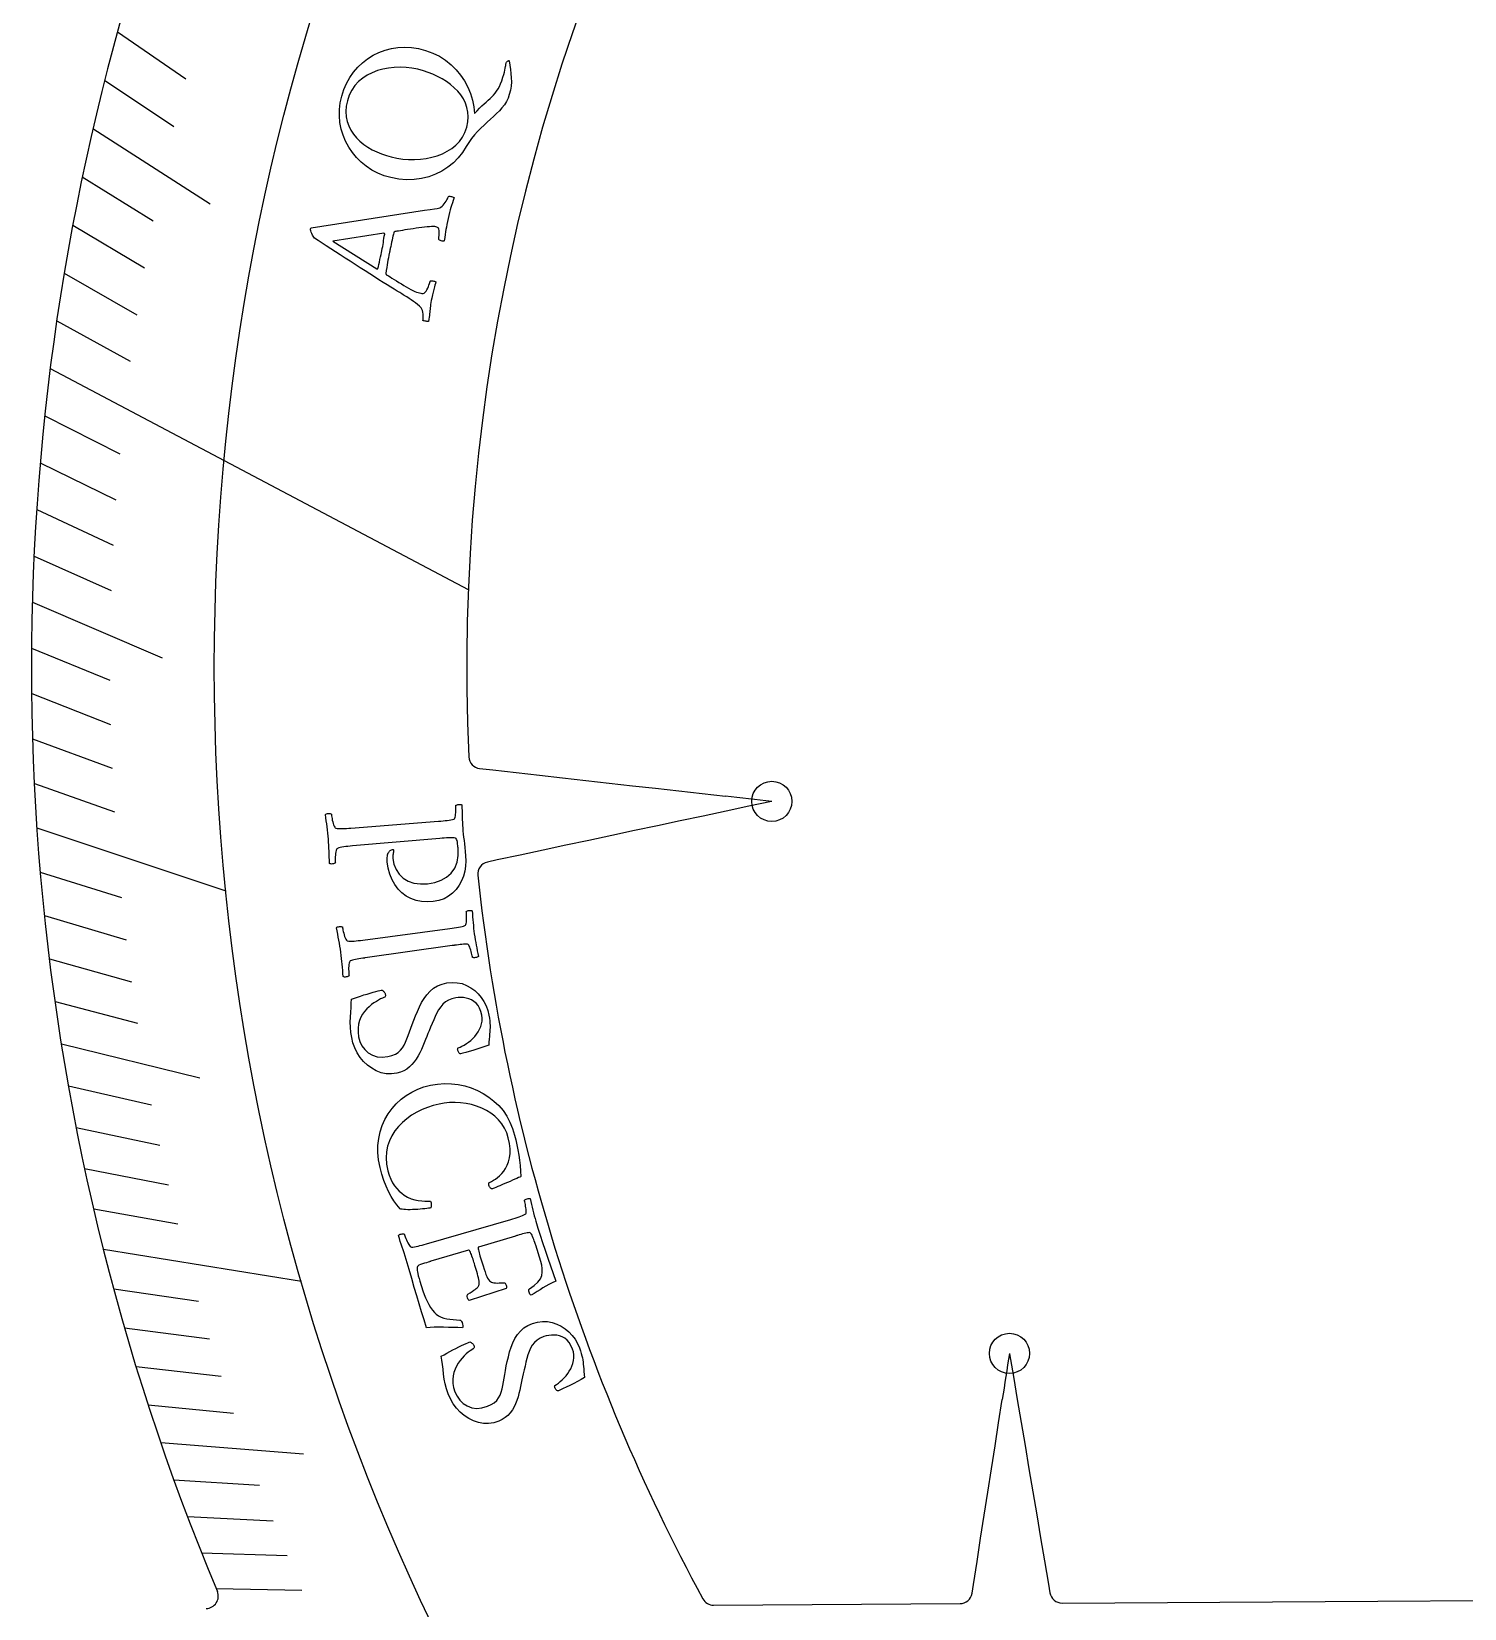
# Model space of a CAD drawing. Header units: millimetres. Extents: x -49 to 68, y -60 to 68.
# Drawn here: x -48.85 to -19.58, y 0.32 to 32.53 of the extents above; entities that cross this region are included whole.
import ezdxf

# ---------------------------------------------------------------- set-up
doc = ezdxf.new("R2010")
doc.units = ezdxf.units.MM
for name, color, linetype in [('CUT_INNER', 6, 'Continuous'), ('CUT_OUTER', 1, 'Continuous'), ('ENGRAVE', 7, 'Continuous'), ('ENGRAVE_FINE', 8, 'Continuous'), ('TEXT', 5, 'Continuous')]:
    doc.layers.add(name, color=color, linetype=linetype)

msp = doc.modelspace()

# ---------------------------------------------------------------- linework, layer by layer
at = {"layer": 'CUT_INNER'}
for points in [[(-39.6982, 17.4751), (-39.4279, 17.4446), (-38.953, 17.3912), (-38.4781, 17.3378), (-38.0031, 17.2844), (-37.5282, 17.231), (-37.0533, 17.1776), (-36.5784, 17.1241), (-36.1035, 17.0707), (-35.6286, 17.0173), (-35.1536, 16.9639), (-34.6787, 16.9105)], [(-33.7303, 16.8036), (-33.7348, 16.8024), (-34.1963, 16.7039), (-34.6637, 16.6042), (-35.1311, 16.5045), (-35.5985, 16.4048), (-36.0659, 16.3051), (-36.5333, 16.2054), (-37.0006, 16.1057), (-37.468, 16.006), (-37.9354, 15.9063), (-38.4028, 15.8066), (-38.8702, 15.7068), (-39.3376, 15.6071), (-39.5388, 15.5642)], [(-28.8735, 5.5256), (-28.8725, 5.5211), (-28.7939, 5.0558), (-28.7142, 4.5846), (-28.6346, 4.1134), (-28.5549, 3.6422), (-28.4752, 3.1709), (-28.3956, 2.6997), (-28.3159, 2.2285), (-28.2363, 1.7572), (-28.1566, 1.286), (-28.077, 0.8148), (-28.0467, 0.6358)], [(-29.638, 0.6257), (-29.6101, 0.805), (-29.5364, 1.2772), (-29.4627, 1.7494), (-29.3891, 2.2216), (-29.3154, 2.6938), (-29.2418, 3.1661), (-29.1681, 3.6383), (-29.0945, 4.1105), (-29.0208, 4.5827)], [(-34.9174, 0.3822), (-29.8835, 0.4142)], [(-27.7986, 0.4275), (-12.7548, 0.5231)]]:
    msp.add_lwpolyline(points, dxfattribs=at)
for centre, radius, start, end in [((-0.0005, 19.5462), 39.9616, 120.23522, 182.63077), ((-39.6702, 17.7235), 0.25, 182.63672, 263.58261), ((-146.1402, -976.2141), 999.3598, 83.5415942, 83.5963137), ((-39.4866, 15.3197), 0.25, 102.04239, 186.15234), ((-0.006, 19.5436), 39.9559, 186.10687, 208.44229), ((958.4364, -149.1975), 999.3598, 171.0935114, 171.1482309), ((-34.919, 0.6322), 0.25, 208.30078, 270.36442), ((-29.885, 0.6642), 0.25, 270.36442, 351.13453), ((-27.8002, 0.6774), 0.25, 189.5943, 270.36442)]:
    msp.add_arc(centre, radius, start, end, dxfattribs=at)
at = {"layer": 'CUT_OUTER'}
for centre, radius, start, end in [((0, 19.5459), 48.8541, 346.06601, 202.73839), ((-45.2878, 0.5662), 0.25, 270.36442, 22.67578)]:
    msp.add_arc(centre, radius, start, end, dxfattribs=at)
at = {"layer": 'ENGRAVE'}
for points in [[(-48.4717, 25.6478), (-39.9309, 21.1286)], [(-48.7436, 16.2595), (-44.8873, 14.9731)], [(-47.3858, 7.6575), (-43.3415, 7.004)]]:
    msp.add_lwpolyline(points, dxfattribs=at)
for centre, radius in [((0, 19.5457), 45.1196), ((-33.7289, 16.8037), 0.4104), ((-28.8735, 5.5271), 0.4104)]:
    msp.add_circle(centre, radius, dxfattribs=at)
at = {"layer": 'ENGRAVE_FINE'}
for points in [[(-47.0981, 32.5267), (-45.7005, 31.5615)], [(-47.3602, 31.5353), (-45.9443, 30.5925)], [(-47.5997, 30.546), (-45.2065, 29.0102)], [(-47.817, 29.5592), (-46.366, 28.6622)], [(-48.0125, 28.5755), (-46.5445, 27.7018)], [(-48.1865, 27.5954), (-46.702, 26.7453)], [(-48.3395, 26.6194), (-46.8389, 25.7931)], [(-48.5836, 24.6811), (-47.0524, 23.9032)], [(-48.6756, 23.7197), (-47.1297, 22.9663)], [(-48.7482, 22.7639), (-47.1881, 22.0354)], [(-48.8016, 21.8141), (-47.2278, 21.1107)], [(-48.8363, 20.8707), (-46.1863, 19.7382)], [(-48.8527, 19.934), (-47.253, 19.2812)], [(-48.8513, 19.0042), (-47.2393, 18.3771)], [(-48.8323, 18.0817), (-47.2086, 17.4805)], [(-48.7963, 17.1667), (-47.1613, 16.5915)], [(-48.6746, 15.3602), (-47.0186, 14.8376)], [(-48.5898, 14.4692), (-46.924, 13.9731)], [(-48.4895, 13.5865), (-46.8144, 13.1172)], [(-48.374, 12.7125), (-46.6902, 12.27)], [(-48.2439, 11.8472), (-45.4178, 11.1532)], [(-48.0994, 10.9909), (-46.3997, 10.6025)], [(-47.941, 10.1436), (-46.2341, 9.7825)], [(-47.769, 9.3056), (-46.0554, 8.9718)], [(-47.5838, 8.4768), (-45.8641, 8.1705)], [(-47.1752, 6.8478), (-45.4448, 6.5966)], [(-46.9525, 6.0476), (-45.2176, 5.8242)], [(-46.718, 5.2572), (-44.9791, 5.0615)], [(-46.4721, 4.4765), (-44.7297, 4.3086)], [(-46.215, 3.7056), (-43.2994, 3.4718)], [(-45.9472, 2.9446), (-44.1994, 2.8326)], [(-45.6688, 2.1935), (-43.9191, 2.1095)], [(-45.3803, 1.4524), (-43.6292, 1.3963)], [(-45.0819, 0.7212), (-43.33, 0.6932)]]:
    msp.add_lwpolyline(points, dxfattribs=at)
at = {"layer": 'TEXT'}
for points in [[(-42.5173, 31.2107), (-42.4739, 31.3443), (-42.4191, 31.4705), (-42.353, 31.589), (-42.2755, 31.6998), (-42.1882, 31.8015), (-42.0925, 31.8927), (-41.9883, 31.9734), (-41.8758, 32.0436), (-41.7566, 32.1023), (-41.6322, 32.1485), (-41.5026, 32.1824), (-41.3679, 32.2039), (-41.2296, 32.2116), (-41.0891, 32.204), (-40.9464, 32.1814), (-40.8014, 32.1437), (-40.6565, 32.0906), (-40.5216, 32.0242), (-40.3968, 31.9446), (-40.282, 31.8519), (-40.1782, 31.7488), (-40.0864, 31.6382), (-40.0066, 31.52), (-39.9387, 31.3941), (-39.8837, 31.2632), (-39.8428, 31.1296), (-39.816, 30.9933), (-39.8032, 30.8542), (-39.7506, 30.911), (-39.7004, 30.9626), (-39.6527, 31.0089), (-39.6075, 31.05), (-39.5647, 31.088), (-39.5241, 31.1249), (-39.4856, 31.1608), (-39.4492, 31.1956), (-39.4149, 31.2314), (-39.3824, 31.2701), (-39.3517, 31.3117), (-39.3228, 31.3561), (-39.2954, 31.4056), (-39.2695, 31.462), (-39.2448, 31.5255), (-39.2214, 31.5961), (-39.2055, 31.65), (-39.1925, 31.6987), (-39.1824, 31.7421), (-39.1753, 31.7804), (-39.1702, 31.8128), (-39.1663, 31.839), (-39.1635, 31.8588), (-39.1618, 31.8723), (-39.1582, 31.882), (-39.1535, 31.8917), (-39.1478, 31.9012), (-39.1409, 31.9107), (-39.1336, 31.9192), (-39.1263, 31.9258), (-39.119, 31.9306), (-39.1117, 31.9335), (-39.109, 31.9345), (-39.1058, 31.9349), (-39.1024, 31.9346), (-39.0985, 31.9336), (-39.0826, 31.8436), (-39.0696, 31.7553), (-39.0593, 31.669), (-39.0519, 31.5844), (-39.0499, 31.5003), (-39.056, 31.4153), (-39.0701, 31.3294), (-39.0923, 31.2425), (-39.1186, 31.1687), (-39.1524, 31.099), (-39.1936, 31.0332), (-39.2422, 30.9714), (-39.2961, 30.9118), (-39.3533, 30.8528), (-39.4138, 30.7942), (-39.4775, 30.7362), (-39.543, 30.6774), (-39.6085, 30.6167), (-39.6742, 30.5539), (-39.7401, 30.4891), (-39.804, 30.4204), (-39.8639, 30.346), (-39.9197, 30.2657), (-39.9714, 30.1797), (-40.0476, 30.0589), (-40.1355, 29.9483), (-40.2354, 29.8479), (-40.3471, 29.7574), (-40.4689, 29.6789), (-40.5989, 29.6142), (-40.7371, 29.5634), (-40.8836, 29.5265), (-41.0361, 29.5051), (-41.1921, 29.501), (-41.3517, 29.5143), (-41.5148, 29.5451), (-41.6514, 29.5849), (-41.7804, 29.6366), (-41.9015, 29.7003), (-42.0148, 29.7761), (-42.1193, 29.8621), (-42.2138, 29.9563), (-42.2983, 30.0587), (-42.3728, 30.1694), (-42.4361, 30.2867), (-42.4871, 30.4092), (-42.5256, 30.5368), (-42.5518, 30.6694), (-42.5645, 30.8046), (-42.563, 30.94), (-42.5473, 31.0754), (-42.5173, 31.2107)], [(-42.4002, 31.1152), (-42.4243, 31.0018), (-42.4335, 30.8935), (-42.4278, 30.7903), (-42.4072, 30.6924), (-42.3741, 30.6001), (-42.331, 30.5134), (-42.278, 30.4326), (-42.215, 30.3575), (-42.1438, 30.2883), (-42.0662, 30.2248), (-41.9822, 30.1671), (-41.8919, 30.1152), (-41.7977, 30.0692), (-41.7019, 30.0293), (-41.6046, 29.9953), (-41.5058, 29.9674), (-41.3892, 29.9423), (-41.2708, 29.9252), (-41.1507, 29.9161), (-41.0288, 29.9148), (-40.9077, 29.9217), (-40.7899, 29.9369), (-40.6752, 29.9606), (-40.5637, 29.9926), (-40.4576, 30.0333), (-40.3591, 30.0828), (-40.2682, 30.1413), (-40.1847, 30.2087), (-40.1111, 30.2856), (-40.0497, 30.3728), (-40.0004, 30.4704), (-39.9631, 30.5783), (-39.9401, 30.6853), (-39.9314, 30.7877), (-39.937, 30.8858), (-39.957, 30.9795), (-39.9892, 31.0688), (-40.0315, 31.1538), (-40.084, 31.2343), (-40.1467, 31.3106), (-40.2176, 31.3819), (-40.2946, 31.448), (-40.3778, 31.5087), (-40.4672, 31.564), (-40.5604, 31.6138), (-40.655, 31.6578), (-40.7512, 31.6959), (-40.8488, 31.7282), (-40.9641, 31.7583), (-41.0813, 31.7803), (-41.2003, 31.7942), (-41.3213, 31.7998), (-41.4418, 31.7966), (-41.5596, 31.784), (-41.6747, 31.762), (-41.787, 31.7304), (-41.8943, 31.6891), (-41.9942, 31.6381), (-42.0867, 31.5773), (-42.1717, 31.5067), (-42.2469, 31.4256), (-42.3102, 31.3333), (-42.3613, 31.2298), (-42.4002, 31.1152)], [(-41.2381, 27.139), (-41.244, 27.1426), (-41.2616, 27.1534), (-41.2909, 27.1714), (-41.3318, 27.1966), (-41.3829, 27.228), (-41.4423, 27.2644), (-41.51, 27.306), (-41.5861, 27.3527), (-41.6685, 27.4037), (-41.7553, 27.4581), (-41.8466, 27.5159), (-41.9421, 27.5772), (-42.0406, 27.6406), (-42.1404, 27.7047), (-42.2417, 27.7697), (-42.3444, 27.8354), (-42.4466, 27.901), (-42.5466, 27.9656), (-42.6443, 28.0291), (-42.7399, 28.0916), (-42.8314, 28.1519), (-42.9171, 28.2086), (-42.9972, 28.2619), (-43.0715, 28.3116), (-43.0862, 28.3262), (-43.1008, 28.3461), (-43.1154, 28.3712), (-43.13, 28.4017), (-43.1424, 28.4326), (-43.1503, 28.459), (-43.1538, 28.4808), (-43.1529, 28.4981), (-43.152, 28.5019), (-43.1509, 28.505), (-43.1498, 28.5071), (-43.1486, 28.5084), (-43.1472, 28.5096), (-43.1453, 28.5116), (-43.143, 28.5143), (-43.1402, 28.5178), (-40.823, 28.8819), (-40.7087, 28.8975), (-40.6232, 28.9095), (-40.5665, 28.9179), (-40.5385, 28.9229), (-40.5139, 28.9303), (-40.4898, 28.9429), (-40.466, 28.9605), (-40.4427, 28.9833), (-40.4207, 29.0089), (-40.401, 29.035), (-40.3836, 29.0616), (-40.3685, 29.0888), (-40.356, 29.1138), (-40.3465, 29.1339), (-40.34, 29.1492), (-40.3366, 29.1596), (-40.3234, 29.1636), (-40.308, 29.1644), (-40.2904, 29.1621), (-40.2706, 29.1566), (-40.2518, 29.15), (-40.2374, 29.1444), (-40.2273, 29.1399), (-40.2215, 29.1364), (-40.2389, 29.0809), (-40.2553, 29.0282), (-40.2706, 28.9785), (-40.2849, 28.9317), (-40.2988, 28.884), (-40.3129, 28.8316), (-40.3272, 28.7745), (-40.3417, 28.7127), (-40.3561, 28.6474), (-40.3683, 28.5876), (-40.3784, 28.5333), (-40.3864, 28.4847), (-40.3938, 28.4359), (-40.4022, 28.3813), (-40.4114, 28.3209), (-40.4216, 28.2547), (-40.4328, 28.2499), (-40.4466, 28.248), (-40.463, 28.249), (-40.482, 28.2529), (-40.5005, 28.2589), (-40.5156, 28.266), (-40.5272, 28.2741), (-40.5354, 28.2834), (-40.5319, 28.3042), (-40.529, 28.3305), (-40.5268, 28.3622), (-40.5253, 28.3993), (-40.5253, 28.4363), (-40.528, 28.4675), (-40.5332, 28.4929), (-40.5411, 28.5126), (-40.5492, 28.5218), (-40.5609, 28.5297), (-40.5761, 28.5362), (-40.5948, 28.5414), (-40.6167, 28.5445), (-40.6458, 28.5458), (-40.682, 28.5452), (-40.7253, 28.5427), (-40.7738, 28.5387), (-40.8255, 28.5335), (-40.8804, 28.527), (-40.9385, 28.5194), (-40.9978, 28.5111), (-41.0563, 28.5025), (-41.1141, 28.4937), (-41.1711, 28.4847), (-41.2252, 28.4759), (-41.2744, 28.4679), (-41.3185, 28.4607), (-41.3577, 28.4542), (-41.3898, 28.4489), (-41.4127, 28.445), (-41.4264, 28.4427), (-41.431, 28.442), (-41.4316, 28.4416), (-41.4335, 28.4404), (-41.4366, 28.4383), (-41.441, 28.4355), (-41.4454, 28.4321), (-41.4489, 28.4286), (-41.4513, 28.4248), (-41.4527, 28.4208), (-41.4615, 28.3884), (-41.4705, 28.3524), (-41.4797, 28.3126), (-41.4891, 28.2691), (-41.4985, 28.2245), (-41.5075, 28.1815), (-41.5161, 28.14), (-41.5244, 28.1), (-41.5265, 28.0897), (-41.5286, 28.0793), (-41.5307, 28.069), (-41.5328, 28.0587), (-41.5349, 28.0486), (-41.5368, 28.0391), (-41.5387, 28.0301), (-41.5404, 28.0215), (-41.5524, 27.9619), (-41.5631, 27.9068), (-41.5726, 27.8564), (-41.5808, 27.8105), (-41.5886, 27.7637), (-41.5968, 27.7105), (-41.6054, 27.651), (-41.6143, 27.5852), (-41.6144, 27.5828), (-41.6137, 27.5797), (-41.6125, 27.576), (-41.6105, 27.5716), (-41.6085, 27.5674), (-41.6071, 27.5645), (-41.6062, 27.5627), (-41.6059, 27.5621), (-41.6012, 27.5592), (-41.5869, 27.5504), (-41.563, 27.5358), (-41.5296, 27.5153), (-41.4897, 27.4908), (-41.4462, 27.4641), (-41.3991, 27.4351), (-41.3484, 27.4039), (-41.2967, 27.3724), (-41.2465, 27.3426), (-41.1978, 27.3144), (-41.1508, 27.2879), (-41.1045, 27.2619), (-41.0617, 27.24), (-41.0224, 27.2222), (-40.9867, 27.2086), (-40.9543, 27.1979), (-40.9253, 27.1892), (-40.8997, 27.1824), (-40.8774, 27.1776), (-40.8552, 27.1775), (-40.8338, 27.1857), (-40.8133, 27.2022), (-40.7935, 27.227), (-40.7754, 27.2564), (-40.7594, 27.2867), (-40.7456, 27.3179), (-40.7339, 27.35), (-40.7245, 27.3796), (-40.7174, 27.403), (-40.7124, 27.4203), (-40.7097, 27.4314), (-40.7027, 27.434), (-40.6914, 27.4352), (-40.6758, 27.4351), (-40.656, 27.4336), (-40.6356, 27.4309), (-40.6183, 27.4273), (-40.6041, 27.4227), (-40.593, 27.4172), (-40.6022, 27.3806), (-40.6109, 27.3468), (-40.6189, 27.3158), (-40.6265, 27.2876), (-40.6337, 27.2607), (-40.6409, 27.2338), (-40.6481, 27.207), (-40.6553, 27.1801), (-40.6627, 27.151), (-40.6702, 27.1175), (-40.6781, 27.0796), (-40.6861, 27.0373), (-40.6937, 26.9946), (-40.7001, 26.9552), (-40.7053, 26.9194), (-40.7093, 26.8869), (-40.7127, 26.8562), (-40.7161, 26.8255), (-40.7194, 26.7947), (-40.7228, 26.764), (-40.7264, 26.7313), (-40.7308, 26.6945), (-40.7358, 26.6536), (-40.7415, 26.6087), (-40.7484, 26.6063), (-40.7596, 26.6056), (-40.7749, 26.6067), (-40.7945, 26.6096), (-40.8146, 26.6136), (-40.8318, 26.6181), (-40.8459, 26.6232), (-40.857, 26.6288), (-40.8545, 26.6504), (-40.8531, 26.6788), (-40.8529, 26.714), (-40.8539, 26.7559), (-40.8576, 26.7977), (-40.8653, 26.8328), (-40.8771, 26.861), (-40.8931, 26.8823), (-40.9282, 26.9189), (-40.9659, 26.9537), (-41.0064, 26.9867), (-41.0495, 27.0178), (-41.0947, 27.048), (-41.1412, 27.0783), (-41.189, 27.1086), (-41.2381, 27.139)], [(-42.6995, 28.2492), (-41.7963, 27.6807), (-41.7958, 27.6807), (-41.7941, 27.6808), (-41.7914, 27.681), (-41.7877, 27.6812), (-41.7838, 27.6816), (-41.781, 27.6826), (-41.7791, 27.6839), (-41.7782, 27.6858), (-41.7682, 27.7268), (-41.7577, 27.7717), (-41.7465, 27.8206), (-41.7348, 27.8734), (-41.7235, 27.9255), (-41.7134, 27.9721), (-41.7047, 28.0134), (-41.6972, 28.0492), (-41.688, 28.0958), (-41.6797, 28.1401), (-41.6723, 28.1822), (-41.6659, 28.222), (-41.6598, 28.2616), (-41.6532, 28.3031), (-41.6462, 28.3463), (-41.6388, 28.3914), (-41.6387, 28.3953), (-41.64, 28.3987), (-41.6427, 28.4015), (-41.6469, 28.4039), (-41.6512, 28.4058), (-41.6542, 28.4071), (-41.6561, 28.4079), (-41.6567, 28.4082)], [(-40.6462, 14.7554), (-40.7692, 14.7481), (-40.8861, 14.7557), (-40.9969, 14.7785), (-41.1016, 14.8166), (-41.1985, 14.8687), (-41.2859, 14.9336), (-41.3638, 15.0114), (-41.432, 15.1019), (-41.4892, 15.2038), (-41.5339, 15.3155), (-41.5659, 15.437), (-41.5853, 15.5681), (-41.5865, 15.5864), (-41.5869, 15.6075), (-41.5864, 15.6314), (-41.5851, 15.658), (-41.5828, 15.6847), (-41.5791, 15.7089), (-41.574, 15.7305), (-41.5677, 15.7495), (-41.5629, 15.7553), (-41.5565, 15.7634), (-41.5484, 15.7738), (-41.5386, 15.7864), (-41.5269, 15.7987), (-41.513, 15.808), (-41.497, 15.8142), (-41.4788, 15.8174), (-41.4677, 15.8171), (-41.4601, 15.8138), (-41.456, 15.8075), (-41.4555, 15.7982), (-41.4583, 15.7806), (-41.4614, 15.7625), (-41.4647, 15.7437), (-41.4682, 15.7245), (-41.471, 15.7045), (-41.4725, 15.6835), (-41.4725, 15.6616), (-41.471, 15.6388), (-41.4489, 15.52), (-41.4064, 15.4134), (-41.3435, 15.3192), (-41.2603, 15.2375), (-41.1591, 15.1737), (-41.0421, 15.1331), (-40.9095, 15.1157), (-40.7612, 15.1212), (-40.6139, 15.1477), (-40.4844, 15.1931), (-40.3725, 15.2572), (-40.2782, 15.34), (-40.2054, 15.4412), (-40.158, 15.5607), (-40.1358, 15.6987), (-40.1386, 15.8553), (-40.1408, 15.8761), (-40.1439, 15.9018), (-40.148, 15.9323), (-40.1531, 15.9676), (-40.1599, 16.0012), (-40.1691, 16.0266), (-40.1809, 16.0438), (-40.1951, 16.0528), (-40.2184, 16.0581), (-40.2482, 16.0611), (-40.2846, 16.0617), (-40.3275, 16.0599), (-40.3738, 16.0568), (-40.4203, 16.0535), (-40.4671, 16.0498), (-40.5141, 16.0459), (-42.2974, 15.8918), (-42.3437, 15.8877), (-42.3884, 15.8834), (-42.4315, 15.879), (-42.4729, 15.8745), (-42.5116, 15.8691), (-42.5464, 15.8621), (-42.5772, 15.8536), (-42.6041, 15.8434), (-42.6139, 15.8349), (-42.6226, 15.8199), (-42.6301, 15.7984), (-42.6366, 15.7704), (-42.6417, 15.7388), (-42.6455, 15.7065), (-42.6477, 15.6735), (-42.6486, 15.6399), (-42.6485, 15.6084), (-42.6481, 15.5823), (-42.6474, 15.5613), (-42.6463, 15.5456), (-42.656, 15.5388), (-42.6689, 15.5331), (-42.6852, 15.5284), (-42.7049, 15.5248), (-42.7247, 15.523), (-42.7415, 15.5241), (-42.7554, 15.5278), (-42.7663, 15.5344), (-42.7682, 15.5996), (-42.7701, 15.6634), (-42.7721, 15.7258), (-42.7741, 15.7868), (-42.7765, 15.8476), (-42.7798, 15.909), (-42.7838, 15.9712), (-42.7886, 16.0342), (-42.794, 16.0955), (-42.8001, 16.1569), (-42.807, 16.2187), (-42.8146, 16.2806), (-42.8227, 16.343), (-42.831, 16.4063), (-42.8396, 16.4704), (-42.8484, 16.5353), (-42.8387, 16.5435), (-42.8256, 16.5495), (-42.8092, 16.5533), (-42.7894, 16.5548), (-42.7694, 16.5544), (-42.7525, 16.5525), (-42.7388, 16.5489), (-42.7282, 16.5438), (-42.7267, 16.5281), (-42.724, 16.5073), (-42.7201, 16.4814), (-42.7151, 16.4504), (-42.7087, 16.4172), (-42.7011, 16.3846), (-42.6921, 16.3527), (-42.6818, 16.3214), (-42.6708, 16.2942), (-42.6599, 16.2743), (-42.6489, 16.2619), (-42.638, 16.2568), (-42.6098, 16.2512), (-42.578, 16.2478), (-42.5426, 16.2466), (-42.5035, 16.2476), (-42.4619, 16.2498), (-42.4187, 16.2525), (-42.3739, 16.2556), (-42.3275, 16.259), (-40.5387, 16.3979), (-40.4922, 16.4017), (-40.447, 16.4056), (-40.4033, 16.4096), (-40.3608, 16.4138), (-40.3212, 16.4188), (-40.2857, 16.4254), (-40.2543, 16.4333), (-40.2271, 16.4428), (-40.2155, 16.4492), (-40.206, 16.4625), (-40.1986, 16.4825), (-40.1934, 16.5094), (-40.1896, 16.5398), (-40.1866, 16.5707), (-40.1845, 16.6021), (-40.1832, 16.6339), (-40.1825, 16.6635), (-40.1822, 16.6881), (-40.1824, 16.7078), (-40.183, 16.7226), (-40.1732, 16.7288), (-40.1601, 16.734), (-40.1437, 16.7381), (-40.124, 16.7411), (-40.1041, 16.7424), (-40.0873, 16.7411), (-40.0735, 16.7373), (-40.0629, 16.731), (-40.0608, 16.6699), (-40.059, 16.6095), (-40.0574, 16.5499), (-40.0561, 16.491), (-40.0544, 16.4326), (-40.0519, 16.3745), (-40.0485, 16.3168), (-40.0442, 16.2594), (-40.0389, 16.199), (-40.0328, 16.1364), (-40.0259, 16.0715), (-40.0181, 16.0043), (-40.0099, 15.9336), (-40.0017, 15.8581), (-39.9934, 15.7776), (-39.985, 15.6923), (-39.9802, 15.5868), (-39.9864, 15.4824), (-40.0034, 15.3792), (-40.0315, 15.2769), (-40.0703, 15.1789), (-40.1197, 15.0883), (-40.1797, 15.005), (-40.2505, 14.9291), (-40.3324, 14.864), (-40.4255, 14.8133), (-40.5301, 14.7771), (-40.6462, 14.7554)], [(-39.8073, 14.0943), (-39.7988, 14.0358), (-39.7896, 13.9782), (-39.7796, 13.9215), (-39.7688, 13.8657), (-39.7576, 13.8097), (-39.7465, 13.7524), (-39.7353, 13.6938), (-39.7241, 13.6339), (-39.7332, 13.6254), (-39.7458, 13.6187), (-39.7619, 13.6139), (-39.7816, 13.6108), (-39.8015, 13.6095), (-39.8184, 13.61), (-39.8324, 13.6122), (-39.8433, 13.6161), (-39.8459, 13.6308), (-39.85, 13.6505), (-39.8557, 13.6751), (-39.8629, 13.7047), (-39.8712, 13.7363), (-39.8801, 13.7667), (-39.8896, 13.7959), (-39.8998, 13.8241), (-39.9106, 13.8485), (-39.9221, 13.8666), (-39.9344, 13.8784), (-39.9474, 13.8839), (-39.9711, 13.8861), (-39.9977, 13.8866), (-40.0275, 13.8854), (-40.0602, 13.8825), (-40.0952, 13.8784), (-40.1317, 13.8739), (-40.1699, 13.8689), (-40.2096, 13.8634), (-40.216, 13.8625), (-40.2224, 13.8616), (-40.2287, 13.8607), (-40.2351, 13.8598), (-40.2415, 13.8589), (-40.2479, 13.858), (-40.2543, 13.8571), (-40.2607, 13.8562), (-42.0372, 13.6052), (-42.0436, 13.6043), (-42.05, 13.6034), (-42.0564, 13.6025), (-42.0628, 13.6016), (-42.0692, 13.6007), (-42.0756, 13.5998), (-42.082, 13.5988), (-42.0883, 13.5979), (-42.1279, 13.5922), (-42.1655, 13.5865), (-42.2012, 13.5808), (-42.235, 13.575), (-42.2663, 13.5688), (-42.2945, 13.5617), (-42.3196, 13.5536), (-42.3415, 13.5445), (-42.3508, 13.5355), (-42.3587, 13.52), (-42.3651, 13.4982), (-42.37, 13.4699), (-42.3734, 13.4379), (-42.3753, 13.4051), (-42.3757, 13.3713), (-42.3746, 13.3367), (-42.3727, 13.3044), (-42.3708, 13.2776), (-42.3688, 13.2563), (-42.3669, 13.2406), (-42.3762, 13.2333), (-42.3888, 13.2268), (-42.4048, 13.2212), (-42.4242, 13.2165), (-42.4439, 13.2137), (-42.4608, 13.2139), (-42.4749, 13.2169), (-42.4861, 13.2228), (-42.4915, 13.2878), (-42.4969, 13.3515), (-42.5022, 13.4137), (-42.5076, 13.4745), (-42.5133, 13.535), (-42.5199, 13.5962), (-42.5273, 13.6581), (-42.5355, 13.7207), (-42.5442, 13.7817), (-42.5537, 13.8432), (-42.564, 13.9051), (-42.5751, 13.9675), (-42.5866, 14.0304), (-42.5985, 14.0938), (-42.6105, 14.1577), (-42.6228, 14.2222), (-42.6136, 14.2309), (-42.6009, 14.2376), (-42.5847, 14.2423), (-42.565, 14.2449), (-42.545, 14.2456), (-42.5281, 14.2445), (-42.5142, 14.2417), (-42.5033, 14.2371), (-42.5009, 14.2214), (-42.4971, 14.2004), (-42.4917, 14.1741), (-42.4849, 14.1425), (-42.4766, 14.1087), (-42.4671, 14.0759), (-42.4564, 14.0441), (-42.4444, 14.0133), (-42.4319, 13.9867), (-42.4199, 13.9674), (-42.4083, 13.9556), (-42.3972, 13.9512), (-42.3687, 13.9471), (-42.3367, 13.9454), (-42.3013, 13.9461), (-42.2624, 13.9492), (-42.2209, 13.9537), (-42.1779, 13.9587), (-42.1333, 13.9642), (-42.0872, 13.9702), (-40.3086, 14.2058), (-40.2623, 14.2121), (-40.2174, 14.2184), (-40.1739, 14.2248), (-40.1318, 14.2313), (-40.0925, 14.2385), (-40.0574, 14.2469), (-40.0265, 14.2566), (-39.9999, 14.2675), (-39.9886, 14.2746), (-39.9798, 14.2883), (-39.9736, 14.3087), (-39.9698, 14.3358), (-39.9677, 14.3666), (-39.9665, 14.398), (-39.9661, 14.43), (-39.9666, 14.4628), (-39.9676, 14.4932), (-39.9688, 14.5185), (-39.9701, 14.5385), (-39.9715, 14.5533), (-39.9621, 14.5601), (-39.9493, 14.566), (-39.9331, 14.571), (-39.9135, 14.5751), (-39.8938, 14.5774), (-39.8769, 14.577), (-39.863, 14.574), (-39.852, 14.5683), (-39.8466, 14.5072), (-39.8415, 14.4466), (-39.8366, 14.3865), (-39.8319, 14.3269), (-39.827, 14.2678), (-39.8212, 14.2094), (-39.8147, 14.1515), (-39.8073, 14.0943)], [(-39.5097, 12.4353), (-39.4998, 12.3752), (-39.4926, 12.3201), (-39.4882, 12.27), (-39.4865, 12.2249), (-39.4869, 12.1818), (-39.4884, 12.1379), (-39.4911, 12.0933), (-39.4949, 12.048), (-39.4994, 11.9995), (-39.5038, 11.9454), (-39.5082, 11.8859), (-39.5125, 11.8208), (-39.5912, 11.7935), (-39.6714, 11.7671), (-39.7531, 11.7418), (-39.8364, 11.7173), (-39.9152, 11.6951), (-39.9835, 11.6763), (-40.0411, 11.6608), (-40.0882, 11.6487), (-40.0982, 11.647), (-40.1077, 11.6502), (-40.1168, 11.6583), (-40.1255, 11.6712), (-40.1332, 11.6859), (-40.1393, 11.6993), (-40.1437, 11.7115), (-40.1465, 11.7224), (-40.1481, 11.7362), (-40.1473, 11.7488), (-40.144, 11.7603), (-40.1384, 11.7707), (-40.0999, 11.7846), (-40.0592, 11.8031), (-40.016, 11.8262), (-39.9704, 11.8541), (-39.9245, 11.886), (-39.8804, 11.9215), (-39.838, 11.9606), (-39.7974, 12.0032), (-39.7599, 12.0489), (-39.727, 12.0974), (-39.6987, 12.1486), (-39.6749, 12.2025), (-39.6576, 12.2587), (-39.6484, 12.3167), (-39.6473, 12.3766), (-39.6545, 12.4384), (-39.6727, 12.5143), (-39.6982, 12.5801), (-39.7311, 12.6357), (-39.7715, 12.6812), (-39.8171, 12.7181), (-39.8658, 12.7477), (-39.9176, 12.77), (-39.9726, 12.7851), (-40.0283, 12.7941), (-40.0827, 12.7981), (-40.1357, 12.797), (-40.1874, 12.791), (-40.2658, 12.7724), (-40.3355, 12.7444), (-40.3965, 12.7069), (-40.4488, 12.66), (-40.4947, 12.6056), (-40.5362, 12.546), (-40.5736, 12.4812), (-40.6066, 12.4111), (-40.6377, 12.3381), (-40.6691, 12.2646), (-40.7009, 12.1907), (-40.7331, 12.1163), (-40.7562, 12.0591), (-40.7804, 11.999), (-40.8056, 11.9359), (-40.8318, 11.8697), (-40.8596, 11.8024), (-40.8896, 11.7356), (-40.9218, 11.6694), (-40.9562, 11.6036), (-40.9939, 11.5404), (-41.036, 11.4816), (-41.0824, 11.4273), (-41.1332, 11.3774), (-41.1891, 11.3338), (-41.2507, 11.2983), (-41.318, 11.2708), (-41.3911, 11.2515), (-41.5012, 11.2376), (-41.6078, 11.2407), (-41.7109, 11.2609), (-41.8106, 11.2984), (-41.9046, 11.3501), (-41.9908, 11.413), (-42.0692, 11.4872), (-42.1397, 11.5726), (-42.2004, 11.6664), (-42.2495, 11.7656), (-42.2871, 11.8701), (-42.313, 11.9798), (-42.3287, 12.0852), (-42.338, 12.1898), (-42.3409, 12.2935), (-42.3374, 12.3963), (-42.3311, 12.4958), (-42.326, 12.5897), (-42.3219, 12.6782), (-42.3189, 12.7611), (-42.2583, 12.7837), (-42.1953, 12.8057), (-42.1302, 12.8273), (-42.0627, 12.8484), (-41.9962, 12.8683), (-41.9337, 12.8865), (-41.8753, 12.9029), (-41.821, 12.9175), (-41.7737, 12.9298), (-41.7362, 12.9391), (-41.7087, 12.9456), (-41.691, 12.949), (-41.679, 12.9396), (-41.6677, 12.9293), (-41.6571, 12.918), (-41.6471, 12.9058), (-41.6384, 12.8929), (-41.6314, 12.8795), (-41.6263, 12.8654), (-41.623, 12.8508), (-41.6226, 12.8332), (-41.6276, 12.8185), (-41.638, 12.8067), (-41.6537, 12.7979), (-41.6849, 12.7845), (-41.7211, 12.7668), (-41.7623, 12.7446), (-41.8085, 12.7181), (-41.8573, 12.6868), (-41.9059, 12.6505), (-41.9546, 12.6092), (-42.0032, 12.5629), (-42.049, 12.5115), (-42.0892, 12.4547), (-42.1239, 12.3928), (-42.1529, 12.3256), (-42.1738, 12.2526), (-42.1839, 12.1733), (-42.1832, 12.0878), (-42.1717, 11.9962), (-42.1457, 11.8997), (-42.104, 11.8129), (-42.0467, 11.7358), (-41.9738, 11.6684), (-41.8881, 11.6166), (-41.7925, 11.5864), (-41.6869, 11.5776), (-41.5714, 11.59), (-41.4905, 11.6106), (-41.4209, 11.6391), (-41.3627, 11.6755), (-41.3158, 11.7198), (-41.2767, 11.7706), (-41.2418, 11.8265), (-41.211, 11.8875), (-41.1844, 11.9536), (-41.1595, 12.0234), (-41.1338, 12.0958), (-41.1074, 12.1706), (-41.0803, 12.2478), (-41.0463, 12.3345), (-41.01, 12.4227), (-40.9713, 12.5125), (-40.9303, 12.6038), (-40.8849, 12.6929), (-40.8332, 12.7762), (-40.7752, 12.8535), (-40.711, 12.925), (-40.6391, 12.987), (-40.5579, 13.036), (-40.4675, 13.0719), (-40.368, 13.095), (-40.26, 13.105), (-40.1569, 13.0998), (-40.0587, 13.0795), (-39.9654, 13.0442), (-39.8784, 12.9965), (-39.7993, 12.9392), (-39.728, 12.8722), (-39.6645, 12.7956), (-39.61, 12.7119), (-39.5661, 12.6241), (-39.5327, 12.5319), (-39.5097, 12.4353)], [(-38.9844, 9.983), (-38.9616, 9.8861), (-38.9401, 9.7865), (-38.9199, 9.6842), (-38.9009, 9.5792), (-38.8843, 9.4719), (-38.8715, 9.3628), (-38.8623, 9.2518), (-38.8567, 9.139), (-38.8618, 9.1367), (-38.8771, 9.1298), (-38.9025, 9.1183), (-38.9382, 9.1023), (-38.9807, 9.0833), (-39.0268, 9.063), (-39.0764, 9.0415), (-39.1296, 9.0188), (-39.1833, 8.9959), (-39.2345, 8.9739), (-39.2831, 8.9529), (-39.3292, 8.9328), (-39.3695, 8.9153), (-39.4006, 8.9022), (-39.4226, 8.8934), (-39.4355, 8.889), (-39.4438, 8.8867), (-39.4532, 8.8885), (-39.4637, 8.8943), (-39.4753, 8.9042), (-39.4864, 8.9166), (-39.4956, 8.9301), (-39.5028, 8.9446), (-39.5081, 8.9602), (-39.511, 8.974), (-39.512, 8.9873), (-39.5112, 8.9999), (-39.5086, 9.0119), (-39.4841, 9.0243), (-39.454, 9.0411), (-39.4185, 9.0622), (-39.3774, 9.0878), (-39.3339, 9.1187), (-39.2909, 9.1559), (-39.2483, 9.1993), (-39.2063, 9.2489), (-39.1676, 9.3054), (-39.135, 9.3695), (-39.1085, 9.4413), (-39.088, 9.5206), (-39.0764, 9.6086), (-39.0768, 9.7061), (-39.0891, 9.8133), (-39.1132, 9.9302), (-39.1453, 10.034), (-39.1888, 10.1299), (-39.2437, 10.2178), (-39.3101, 10.2979), (-39.3858, 10.3701), (-39.4688, 10.4342), (-39.5593, 10.4903), (-39.6571, 10.5383), (-39.7601, 10.5781), (-39.8661, 10.6095), (-39.9752, 10.6325), (-40.0872, 10.647), (-40.1999, 10.653), (-40.3111, 10.6507), (-40.4207, 10.6399), (-40.5286, 10.6206), (-40.647, 10.5903), (-40.7625, 10.5522), (-40.8751, 10.5061), (-40.9849, 10.4521), (-41.0895, 10.3904), (-41.1866, 10.3213), (-41.2762, 10.2448), (-41.3583, 10.1608), (-41.4308, 10.0698), (-41.4917, 9.9723), (-41.541, 9.8681), (-41.5786, 9.7575), (-41.6022, 9.6408), (-41.6096, 9.5185), (-41.6005, 9.3906), (-41.5751, 9.2574), (-41.5486, 9.1664), (-41.5164, 9.0845), (-41.4786, 9.0117), (-41.4352, 8.9479), (-41.3883, 8.8919), (-41.3402, 8.8423), (-41.2909, 8.7989), (-41.2404, 8.7619), (-41.1698, 8.7197), (-41.0983, 8.6869), (-41.0259, 8.6635), (-40.9526, 8.6493), (-40.8815, 8.6414), (-40.8156, 8.6367), (-40.7551, 8.635), (-40.6998, 8.6365), (-40.6895, 8.6022), (-40.6858, 8.5678), (-40.6887, 8.5333), (-40.6983, 8.4987), (-40.7167, 8.4947), (-40.7429, 8.4905), (-40.7768, 8.4862), (-40.8185, 8.4817), (-40.8651, 8.4773), (-40.9137, 8.4733), (-40.9644, 8.4695), (-41.0171, 8.4661), (-41.0694, 8.4635), (-41.1191, 8.4622), (-41.166, 8.4622), (-41.2102, 8.4636), (-41.2494, 8.4663), (-41.2811, 8.4705), (-41.3055, 8.4761), (-41.3224, 8.4831), (-41.3886, 8.5591), (-41.4504, 8.6425), (-41.5079, 8.7336), (-41.5609, 8.8321), (-41.6099, 8.9397), (-41.6551, 9.0581), (-41.6965, 9.187), (-41.734, 9.3266), (-41.7638, 9.4785), (-41.7782, 9.6272), (-41.7773, 9.7726), (-41.761, 9.9146), (-41.7308, 10.0515), (-41.6883, 10.1815), (-41.6334, 10.3047), (-41.5663, 10.421), (-41.4883, 10.5291), (-41.401, 10.6277), (-41.3043, 10.7169), (-41.1984, 10.7967), (-41.0846, 10.866), (-40.9641, 10.9235), (-40.837, 10.9694), (-40.7035, 11.0039), (-40.5591, 11.0275), (-40.4165, 11.0377), (-40.2758, 11.0344), (-40.1369, 11.0179), (-40.0014, 10.9892), (-39.8709, 10.9493), (-39.7453, 10.8985), (-39.6246, 10.8367), (-39.5107, 10.7643), (-39.4055, 10.6816), (-39.3091, 10.5887), (-39.2213, 10.4856), (-39.1439, 10.373), (-39.0786, 10.2518), (-39.0255, 10.1218), (-38.9844, 9.983)], [(-38.5516, 8.227), (-38.5097, 8.0881), (-38.4637, 7.9429), (-38.4135, 7.7915), (-38.359, 7.634), (-38.3031, 7.4742), (-38.2487, 7.3162), (-38.1958, 7.1599), (-38.1445, 7.0052), (-38.2151, 6.9704), (-38.2822, 6.935), (-38.3457, 6.8992), (-38.4056, 6.8628), (-38.4643, 6.8263), (-38.5242, 6.7898), (-38.5853, 6.7535), (-38.6475, 6.7173), (-38.6602, 6.7259), (-38.6716, 6.7388), (-38.6816, 6.7561), (-38.6901, 6.7776), (-38.6958, 6.8009), (-38.696, 6.8195), (-38.6906, 6.8333), (-38.6797, 6.8424), (-38.5815, 6.9131), (-38.5072, 6.9828), (-38.4569, 7.0516), (-38.4306, 7.1195), (-38.4211, 7.1881), (-38.4212, 7.2589), (-38.431, 7.3319), (-38.4503, 7.4073), (-38.553, 7.7375), (-38.5575, 7.7518), (-38.5638, 7.7708), (-38.5718, 7.7948), (-38.5815, 7.8235), (-38.5923, 7.8541), (-38.6036, 7.8835), (-38.6153, 7.9117), (-38.6275, 7.9387), (-38.6398, 7.9618), (-38.6519, 7.9787), (-38.6637, 7.9891), (-38.6753, 7.9932), (-38.699, 7.9918), (-38.7255, 7.9884), (-38.7547, 7.9828), (-38.7866, 7.975), (-38.8201, 7.966), (-38.8541, 7.9565), (-38.8884, 7.9466), (-38.9233, 7.9364), (-38.9369, 7.9323), (-38.949, 7.9287), (-38.9596, 7.9256), (-38.9686, 7.9229), (-39.719, 7.6991), (-39.7255, 7.6935), (-39.7285, 7.6819), (-39.7279, 7.6641), (-39.7239, 7.6402), (-39.7175, 7.6125), (-39.7102, 7.5835), (-39.7019, 7.5531), (-39.6926, 7.5214), (-39.6294, 7.3148), (-39.6082, 7.2481), (-39.5883, 7.1896), (-39.5697, 7.1393), (-39.5525, 7.0971), (-39.5356, 7.0621), (-39.5177, 7.0332), (-39.4989, 7.0104), (-39.4792, 6.9938), (-39.4576, 6.9818), (-39.4331, 6.973), (-39.4056, 6.9673), (-39.3752, 6.9649), (-39.3406, 6.9646), (-39.3008, 6.9654), (-39.2557, 6.9674), (-39.2053, 6.9706), (-39.1912, 6.9696), (-39.1787, 6.9615), (-39.1679, 6.9462), (-39.1587, 6.9238), (-39.1528, 6.9012), (-39.1505, 6.8812), (-39.152, 6.8639), (-39.1572, 6.8492), (-39.9102, 6.605), (-39.9207, 6.6129), (-39.9304, 6.6255), (-39.9394, 6.6429), (-39.9477, 6.665), (-39.9531, 6.6877), (-39.9533, 6.707), (-39.9486, 6.7229), (-39.9387, 6.7354), (-39.8897, 6.7661), (-39.8482, 6.793), (-39.8142, 6.8161), (-39.7877, 6.8353), (-39.767, 6.8517), (-39.7502, 6.8663), (-39.7373, 6.8791), (-39.7284, 6.89), (-39.7219, 6.9003), (-39.7165, 6.9111), (-39.7121, 6.9224), (-39.7086, 6.9342), (-39.7053, 6.9501), (-39.7054, 6.9721), (-39.7088, 7.0003), (-39.7156, 7.0346), (-39.7245, 7.0729), (-39.7345, 7.1128), (-39.7455, 7.1543), (-39.7575, 7.1975), (-39.7699, 7.2408), (-39.7822, 7.2827), (-39.7942, 7.3233), (-39.8061, 7.3626), (-39.8146, 7.3899), (-39.8239, 7.4188), (-39.8339, 7.4495), (-39.8447, 7.4819), (-39.8558, 7.514), (-39.8667, 7.5436), (-39.8774, 7.5707), (-39.8879, 7.5954), (-39.8983, 7.6156), (-39.9086, 7.6292), (-39.919, 7.6361), (-39.9293, 7.6363), (-40.6962, 7.4076), (-40.7008, 7.4062), (-40.7065, 7.4045), (-40.7132, 7.4025), (-40.7209, 7.4002), (-40.7518, 7.3909), (-40.7867, 7.38), (-40.8257, 7.3677), (-40.8687, 7.3539), (-40.9086, 7.3398), (-40.9381, 7.3269), (-40.9573, 7.3151), (-40.9662, 7.3043), (-40.9726, 7.2783), (-40.9754, 7.2508), (-40.9747, 7.2218), (-40.9705, 7.1913), (-40.9627, 7.1558), (-40.9515, 7.112), (-40.9369, 7.0598), (-40.9188, 6.9992), (-40.8581, 6.803), (-40.8336, 6.7308), (-40.8055, 6.6604), (-40.7738, 6.5916), (-40.7386, 6.5246), (-40.7013, 6.4627), (-40.6631, 6.4091), (-40.6241, 6.3638), (-40.5844, 6.3269), (-40.5379, 6.2922), (-40.4866, 6.2649), (-40.4307, 6.245), (-40.3701, 6.2324), (-40.306, 6.2241), (-40.2399, 6.2172), (-40.1716, 6.2117), (-40.1012, 6.2075), (-40.0883, 6.2044), (-40.0767, 6.1952), (-40.0665, 6.1798), (-40.0576, 6.1583), (-40.0478, 6.1241), (-40.0432, 6.0949), (-40.0436, 6.0709), (-40.0491, 6.052), (-40.1418, 6.0534), (-40.2375, 6.0554), (-40.3362, 6.0579), (-40.4379, 6.0611), (-40.5368, 6.0627), (-40.6271, 6.0607), (-40.7088, 6.0551), (-40.7819, 6.0457), (-40.8354, 6.2102), (-40.8871, 6.3747), (-40.9369, 6.5393), (-40.9849, 6.7037), (-41.0337, 6.8734), (-41.086, 7.0534), (-41.1418, 7.2438), (-41.2007, 7.4447), (-41.2215, 7.5143), (-41.2419, 7.58), (-41.2619, 7.6418), (-41.2815, 7.6997), (-41.3007, 7.7564), (-41.3193, 7.8144), (-41.3373, 7.8737), (-41.3548, 7.9342), (-41.347, 7.9442), (-41.3354, 7.9528), (-41.3201, 7.9598), (-41.3009, 7.9653), (-41.2813, 7.9689), (-41.2644, 7.9704), (-41.2502, 7.9697), (-41.2388, 7.9668), (-41.2341, 7.9516), (-41.2272, 7.9314), (-41.218, 7.9062), (-41.2065, 7.8759), (-41.1933, 7.8438), (-41.179, 7.8127), (-41.1636, 7.7829), (-41.1472, 7.7542), (-41.1309, 7.7297), (-41.1162, 7.7125), (-41.103, 7.7026), (-41.0913, 7.6998), (-41.0625, 7.7), (-41.0306, 7.7031), (-40.9957, 7.7091), (-40.9577, 7.718), (-40.9174, 7.7286), (-40.8756, 7.74), (-40.8323, 7.752), (-40.7876, 7.7648), (-39.0639, 8.2627), (-39.0191, 8.2758), (-38.9757, 8.2887), (-38.9336, 8.3015), (-38.8929, 8.3142), (-38.8551, 8.3272), (-38.8216, 8.3407), (-38.7925, 8.3549), (-38.7678, 8.3696), (-38.7577, 8.3783), (-38.7511, 8.3932), (-38.748, 8.4143), (-38.7483, 8.4417), (-38.7507, 8.4724), (-38.7542, 8.5036), (-38.7586, 8.5354), (-38.764, 8.5677), (-38.7696, 8.5976), (-38.7744, 8.6224), (-38.7787, 8.642), (-38.7824, 8.6565), (-38.774, 8.6646), (-38.7622, 8.6723), (-38.747, 8.6796), (-38.7283, 8.6866), (-38.7091, 8.6919), (-38.6923, 8.694), (-38.6781, 8.6931), (-38.6664, 8.6891), (-38.652, 8.6295), (-38.6379, 8.5704), (-38.6241, 8.5116), (-38.6106, 8.4534), (-38.5969, 8.3957), (-38.5825, 8.3387), (-38.5674, 8.2825), (-38.5516, 8.227)], [(-37.6583, 5.638), (-37.6381, 5.5806), (-37.6214, 5.5276), (-37.6083, 5.4791), (-37.5988, 5.4349), (-37.5916, 5.3924), (-37.5854, 5.349), (-37.5802, 5.3046), (-37.5761, 5.2593), (-37.572, 5.2107), (-37.5669, 5.1567), (-37.5608, 5.0973), (-37.5537, 5.0325), (-37.6264, 4.9919), (-37.7007, 4.9519), (-37.7768, 4.9126), (-37.8545, 4.874), (-37.9282, 4.8384), (-37.9921, 4.8079), (-38.0462, 4.7826), (-38.0905, 4.7625), (-38.0999, 4.759), (-38.1099, 4.7605), (-38.1203, 4.7668), (-38.1311, 4.778), (-38.1412, 4.7912), (-38.1495, 4.8033), (-38.156, 4.8145), (-38.1607, 4.8248), (-38.1647, 4.8381), (-38.1661, 4.8507), (-38.1649, 4.8626), (-38.1611, 4.8738), (-38.1257, 4.8941), (-38.0888, 4.9195), (-38.0504, 4.9499), (-38.0103, 4.9852), (-37.9707, 5.0247), (-37.9335, 5.0674), (-37.8986, 5.1132), (-37.8661, 5.1623), (-37.8372, 5.2139), (-37.8132, 5.2673), (-37.7943, 5.3227), (-37.7803, 5.3799), (-37.773, 5.4383), (-37.7741, 5.4971), (-37.7836, 5.5562), (-37.8015, 5.6158), (-37.8326, 5.6874), (-37.8692, 5.7476), (-37.9114, 5.7966), (-37.9591, 5.8344), (-38.0105, 5.8627), (-38.0636, 5.8834), (-38.1185, 5.8963), (-38.1752, 5.9016), (-38.2317, 5.9006), (-38.286, 5.895), (-38.338, 5.8848), (-38.3877, 5.8698), (-38.4617, 5.8378), (-38.5254, 5.798), (-38.579, 5.7504), (-38.6223, 5.6951), (-38.6579, 5.6336), (-38.6884, 5.5676), (-38.7139, 5.4972), (-38.7341, 5.4224), (-38.752, 5.3451), (-38.7701, 5.2673), (-38.7885, 5.189), (-38.8071, 5.1101), (-38.8199, 5.0497), (-38.8332, 4.9863), (-38.847, 4.9197), (-38.8612, 4.8501), (-38.8768, 4.7789), (-38.8947, 4.7079), (-38.9148, 4.6371), (-38.9372, 4.5663), (-38.9632, 4.4975), (-38.9944, 4.4322), (-39.0306, 4.3706), (-39.0719, 4.3126), (-39.1194, 4.2599), (-39.1738, 4.2141), (-39.2353, 4.1754), (-39.3038, 4.1436), (-39.4098, 4.1106), (-39.5153, 4.095), (-39.6204, 4.0969), (-39.725, 4.1164), (-39.8267, 4.1509), (-39.9226, 4.1978), (-40.0127, 4.2571), (-40.097, 4.3289), (-40.1732, 4.4106), (-40.2389, 4.4997), (-40.2942, 4.596), (-40.3389, 4.6995), (-40.3728, 4.8006), (-40.4002, 4.9019), (-40.4212, 5.0035), (-40.4356, 5.1053), (-40.4469, 5.2044), (-40.4583, 5.2978), (-40.4697, 5.3856), (-40.4813, 5.4677), (-40.4255, 5.5006), (-40.3674, 5.5333), (-40.307, 5.5659), (-40.2443, 5.5985), (-40.1822, 5.6297), (-40.1239, 5.6585), (-40.0693, 5.6849), (-40.0184, 5.7088), (-39.9739, 5.7292), (-39.9387, 5.7449), (-39.9127, 5.756), (-39.8958, 5.7626), (-39.8824, 5.7554), (-39.8695, 5.7472), (-39.857, 5.7379), (-39.8451, 5.7277), (-39.8342, 5.7165), (-39.8251, 5.7045), (-39.8176, 5.6915), (-39.8118, 5.6777), (-39.8083, 5.6604), (-39.8106, 5.6451), (-39.8188, 5.6317), (-39.8327, 5.6203), (-39.8611, 5.6016), (-39.8937, 5.5778), (-39.9304, 5.5488), (-39.9712, 5.5146), (-40.0137, 5.4753), (-40.0553, 5.4311), (-40.096, 5.3819), (-40.1358, 5.3278), (-40.1719, 5.2691), (-40.2016, 5.2063), (-40.2249, 5.1392), (-40.2417, 5.0679), (-40.2495, 4.9924), (-40.2456, 4.9126), (-40.23, 4.8286), (-40.2026, 4.7403), (-40.1601, 4.6499), (-40.1039, 4.5717), (-40.034, 4.5058), (-39.9504, 4.4522), (-39.857, 4.4162), (-39.7576, 4.4031), (-39.6521, 4.4129), (-39.5405, 4.4453), (-39.4644, 4.4797), (-39.4009, 4.52), (-39.35, 4.566), (-39.3115, 4.6178), (-39.2819, 4.6747), (-39.2573, 4.7358), (-39.2377, 4.8012), (-39.223, 4.871), (-39.2107, 4.9441), (-39.1981, 5.0198), (-39.1852, 5.0981), (-39.1719, 5.1789), (-39.1536, 5.2702), (-39.1333, 5.3634), (-39.1109, 5.4585), (-39.0865, 5.5556), (-39.0574, 5.6513), (-39.021, 5.7423), (-38.9775, 5.8286), (-38.9268, 5.9102), (-38.8668, 5.9838), (-38.7954, 6.0462), (-38.7127, 6.0974), (-38.6187, 6.1375), (-38.5141, 6.1663), (-38.4117, 6.1792), (-38.3115, 6.1764), (-38.2135, 6.1579), (-38.1195, 6.1262), (-38.0316, 6.0836), (-37.9497, 6.0301), (-37.8737, 5.9657), (-37.8055, 5.8929), (-37.7469, 5.814), (-37.6978, 5.7291), (-37.6583, 5.638)]]:
    msp.add_lwpolyline(points, close=True, dxfattribs=at)

doc.saveas('drawing.dxf')
